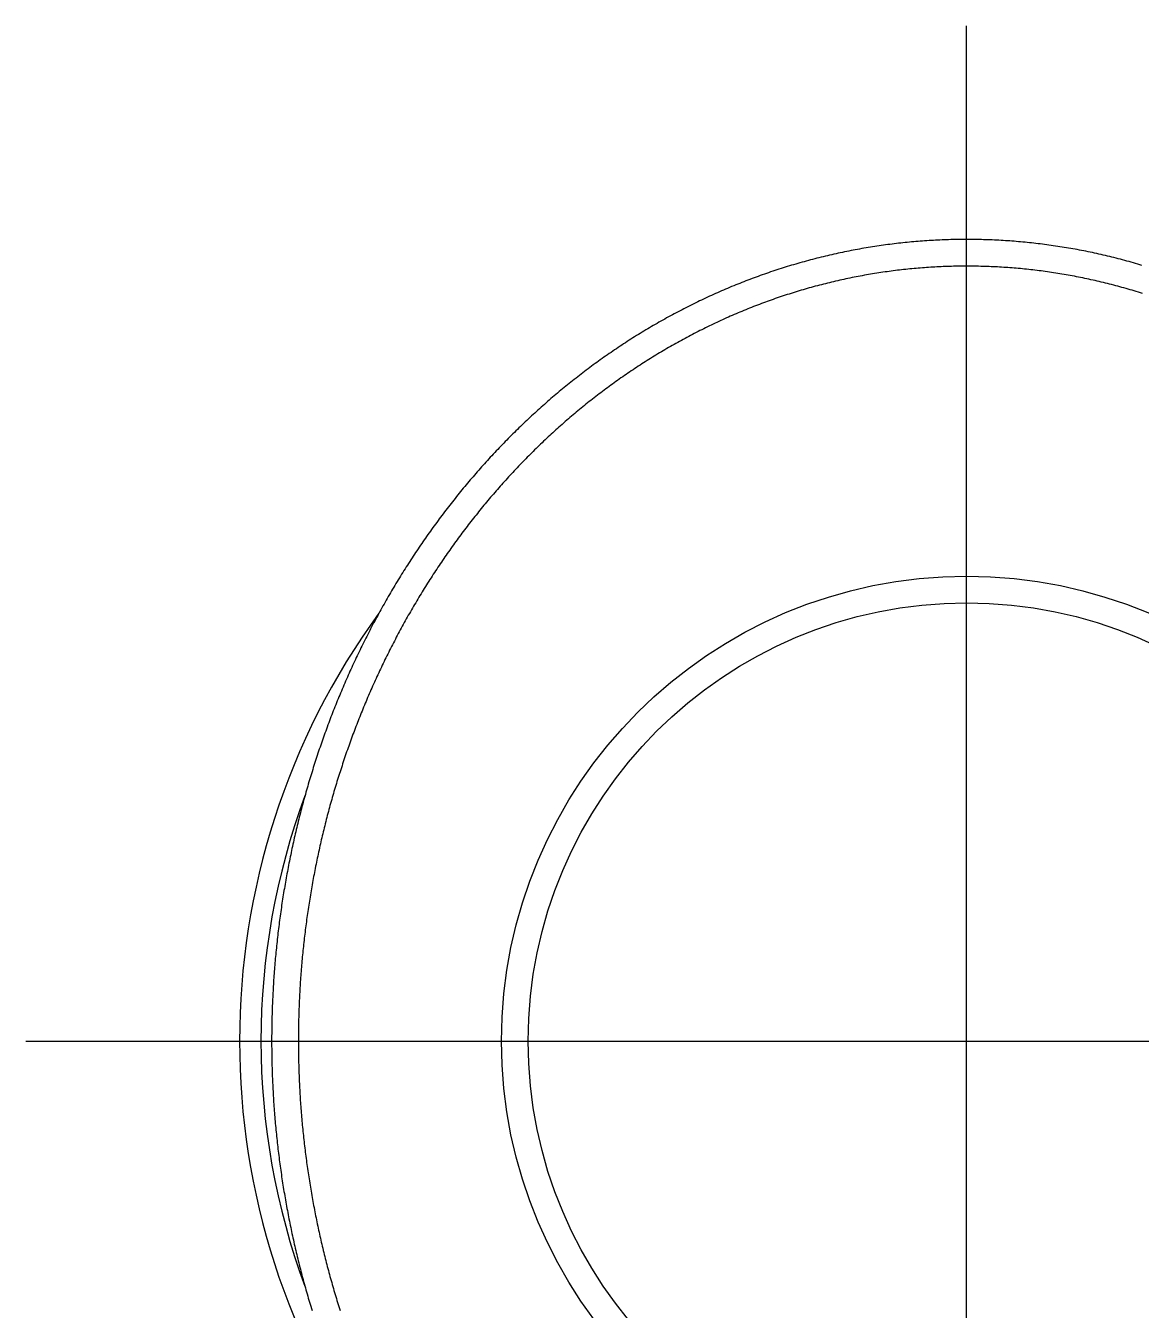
# Model space of a CAD drawing. Extents: x -31.1 to 15.9, y -35.5 to 50.6.
# Drawn here: x -15.9 to -5.47, y 36.86 to 48.87 of the extents above; entities that cross this region are included whole.
import ezdxf

# ---------------------------------------------------------------- set-up
doc = ezdxf.new("R2010")
doc.units = 0
doc.linetypes.add('CENTER', pattern=[50.8, 31.75, -6.35, 6.35, -6.35])
doc.layers.get('0').update_dxf_attribs({"linetype": 'CONTINUOUS'})
doc.layers.add('CENTER', color=1, linetype='CENTER')

msp = doc.modelspace()

# ---------------------------------------------------------------- linework, layer by layer
at = {"color": 7}
for points in [[(-5.46054, 46.632, 0), (-5.4806, 46.6379, 0), (-5.50068, 46.6439, 0), (-5.52077, 46.6497, 0), (-5.54086, 46.6555, 0), (-5.56097, 46.6612, 0), (-5.58108, 46.6668, 0), (-5.6012, 46.6723, 0), (-5.62133, 46.6778, 0), (-5.64147, 46.6832, 0), (-5.66162, 46.6885, 0), (-5.68177, 46.6937, 0), (-5.70194, 46.6989, 0), (-5.72211, 46.704, 0), (-5.74229, 46.709, 0), (-5.76247, 46.7139, 0), (-5.78267, 46.7188, 0), (-5.80287, 46.7236, 0), (-5.82307, 46.7283, 0), (-5.84329, 46.7329, 0), (-5.86351, 46.7375, 0), (-5.88374, 46.742, 0), (-5.90398, 46.7464, 0), (-5.92422, 46.7507, 0), (-5.94447, 46.755, 0), (-5.96472, 46.7592, 0), (-5.98498, 46.7633, 0), (-6.00525, 46.7673, 0), (-6.02552, 46.7713, 0), (-6.0458, 46.7752, 0), (-6.06608, 46.779, 0), (-6.08637, 46.7827, 0), (-6.10667, 46.7864, 0), (-6.12697, 46.7899, 0), (-6.14727, 46.7934, 0), (-6.16758, 46.7969, 0), (-6.1879, 46.8002, 0), (-6.20821, 46.8035, 0), (-6.22854, 46.8067, 0), (-6.24887, 46.8099, 0), (-6.2692, 46.8129, 0), (-6.28954, 46.8159, 0), (-6.30988, 46.8188, 0), (-6.33022, 46.8217, 0), (-6.35057, 46.8244, 0), (-6.37092, 46.8271, 0), (-6.39128, 46.8297, 0), (-6.41164, 46.8323, 0), (-6.432, 46.8347, 0), (-6.45237, 46.8371, 0), (-6.47273, 46.8394, 0), (-6.4931, 46.8417, 0), (-6.51348, 46.8438, 0), (-6.53386, 46.8459, 0), (-6.55423, 46.8479, 0), (-6.57462, 46.8499, 0), (-6.595, 46.8518, 0), (-6.61539, 46.8536, 0), (-6.63578, 46.8553, 0), (-6.65617, 46.8569, 0), (-6.67657, 46.8585, 0), (-6.69697, 46.86, 0), (-6.71737, 46.8614, 0), (-6.73778, 46.8628, 0), (-6.75818, 46.8641, 0), (-6.77859, 46.8653, 0), (-6.799, 46.8664, 0), (-6.81941, 46.8674, 0), (-6.83983, 46.8684, 0), (-6.86024, 46.8693, 0), (-6.88066, 46.8702, 0), (-6.90108, 46.8709, 0), (-6.92149, 46.8716, 0), (-6.94191, 46.8722, 0), (-6.96233, 46.8727, 0), (-6.98275, 46.8732, 0), (-7.00317, 46.8736, 0), (-7.02359, 46.8739, 0), (-7.04401, 46.8741, 0), (-7.06442, 46.8743, 0), (-7.08484, 46.8744, 0), (-7.10526, 46.8744, 0), (-7.12567, 46.8744, 0), (-7.14609, 46.8742, 0), (-7.1665, 46.874, 0), (-7.18692, 46.8738, 0), (-7.20733, 46.8734, 0), (-7.22773, 46.873, 0), (-7.24814, 46.8725, 0), (-7.26855, 46.8719, 0), (-7.28895, 46.8713, 0), (-7.30935, 46.8705, 0), (-7.32974, 46.8697, 0), (-7.35014, 46.8689, 0), (-7.37053, 46.8679, 0), (-7.39092, 46.8669, 0), (-7.4113, 46.8658, 0), (-7.43168, 46.8647, 0), (-7.45206, 46.8634, 0), (-7.47244, 46.8621, 0), (-7.49281, 46.8607, 0), (-7.51317, 46.8593, 0), (-7.53353, 46.8577, 0), (-7.55389, 46.8561, 0), (-7.57424, 46.8544, 0), (-7.59459, 46.8527, 0), (-7.61493, 46.8509, 0), (-7.63527, 46.849, 0), (-7.6556, 46.847, 0), (-7.67592, 46.8449, 0), (-7.69624, 46.8428, 0), (-7.71656, 46.8406, 0), (-7.73686, 46.8383, 0), (-7.75717, 46.836, 0), (-7.77746, 46.8336, 0), (-7.79775, 46.8311, 0), (-7.81803, 46.8285, 0), (-7.83831, 46.8259, 0), (-7.85857, 46.8232, 0), (-7.87883, 46.8204, 0), (-7.89908, 46.8175, 0), (-7.91932, 46.8146, 0), (-7.93956, 46.8116, 0), (-7.95978, 46.8085, 0), (-7.97999, 46.8054, 0), (-8.0002, 46.8021, 0), (-8.02039, 46.7988, 0), (-8.04057, 46.7955, 0), (-8.06074, 46.792, 0), (-8.0809, 46.7885, 0), (-8.10105, 46.7849, 0), (-8.12119, 46.7813, 0), (-8.14131, 46.7775, 0), (-8.16143, 46.7737, 0), (-8.18153, 46.7698, 0), (-8.20161, 46.7659, 0), (-8.22169, 46.7619, 0), (-8.24175, 46.7578, 0), (-8.2618, 46.7536, 0), (-8.28183, 46.7494, 0), (-8.30185, 46.745, 0), (-8.32186, 46.7407, 0), (-8.34185, 46.7362, 0), (-8.36183, 46.7317, 0), (-8.38179, 46.7271, 0), (-8.40174, 46.7224, 0), (-8.42167, 46.7177, 0), (-8.44158, 46.7129, 0), (-8.46148, 46.708, 0), (-8.48136, 46.703, 0), (-8.50123, 46.698, 0), (-8.52107, 46.6929, 0), (-8.5409, 46.6878, 0), (-8.56072, 46.6825, 0), (-8.58051, 46.6772, 0), (-8.60029, 46.6718, 0), (-8.62005, 46.6664, 0), (-8.63979, 46.6609, 0), (-8.65951, 46.6553, 0), (-8.67921, 46.6497, 0), (-8.6989, 46.6439, 0), (-8.71856, 46.6381, 0), (-8.7382, 46.6323, 0), (-8.75782, 46.6263, 0), (-8.77743, 46.6203, 0), (-8.79701, 46.6143, 0), (-8.81657, 46.6081, 0), (-8.83611, 46.6019, 0), (-8.85562, 46.5957, 0), (-8.87512, 46.5893, 0), (-8.89459, 46.5829, 0), (-8.91404, 46.5764, 0), (-8.93347, 46.5699, 0), (-8.95288, 46.5632, 0), (-8.97226, 46.5566, 0), (-8.99162, 46.5498, 0), (-9.01095, 46.543, 0), (-9.03026, 46.5361, 0), (-9.04955, 46.5291, 0), (-9.06881, 46.5221, 0), (-9.08805, 46.515, 0), (-9.10726, 46.5079, 0), (-9.12645, 46.5006, 0), (-9.1456, 46.4933, 0), (-9.16474, 46.486, 0), (-9.18385, 46.4786, 0), (-9.20293, 46.4711, 0), (-9.22198, 46.4635, 0), (-9.24101, 46.4559, 0), (-9.26001, 46.4482, 0), (-9.27898, 46.4404, 0), (-9.29792, 46.4326, 0), (-9.31684, 46.4247, 0), (-9.33573, 46.4168, 0), (-9.35459, 46.4088, 0), (-9.37342, 46.4007, 0), (-9.39222, 46.3926, 0), (-9.41099, 46.3843, 0), (-9.42974, 46.3761, 0), (-9.44845, 46.3677, 0), (-9.46714, 46.3594, 0), (-9.48579, 46.3509, 0), (-9.50442, 46.3424, 0), (-9.52301, 46.3338, 0), (-9.54158, 46.3251, 0), (-9.56011, 46.3164, 0), (-9.57861, 46.3077, 0), (-9.59708, 46.2988, 0), (-9.61552, 46.2899, 0), (-9.63393, 46.281, 0), (-9.65231, 46.272, 0), (-9.67066, 46.2629, 0), (-9.68897, 46.2538, 0), (-9.70725, 46.2446, 0), (-9.7255, 46.2353, 0), (-9.74371, 46.226, 0), (-9.76189, 46.2166, 0), (-9.78004, 46.2072, 0), (-9.79816, 46.1977, 0), (-9.81624, 46.1881, 0), (-9.83428, 46.1785, 0), (-9.8523, 46.1688, 0), (-9.87028, 46.1591, 0), (-9.88822, 46.1493, 0), (-9.90613, 46.1395, 0), (-9.924, 46.1296, 0), (-9.94184, 46.1196, 0), (-9.95965, 46.1096, 0), (-9.97741, 46.0995, 0), (-9.99515, 46.0894, 0), (-10.0128, 46.0792, 0), (-10.0305, 46.0689, 0), (-10.0481, 46.0586, 0), (-10.0657, 46.0482, 0), (-10.0833, 46.0378, 0), (-10.1008, 46.0274, 0), (-10.1182, 46.0168, 0), (-10.1357, 46.0062, 0), (-10.1531, 45.9956, 0), (-10.1704, 45.9849, 0), (-10.1878, 45.9742, 0), (-10.2051, 45.9634, 0), (-10.2223, 45.9525, 0), (-10.2395, 45.9416, 0), (-10.2567, 45.9306, 0), (-10.2738, 45.9196, 0), (-10.2909, 45.9085, 0), (-10.3079, 45.8974, 0), (-10.325, 45.8862, 0), (-10.3419, 45.875, 0), (-10.3589, 45.8637, 0), (-10.3757, 45.8524, 0), (-10.3926, 45.841, 0), (-10.4094, 45.8296, 0), (-10.4262, 45.8181, 0), (-10.4429, 45.8065, 0), (-10.4596, 45.7949, 0), (-10.4763, 45.7833, 0), (-10.4929, 45.7716, 0), (-10.5095, 45.7599, 0), (-10.526, 45.7481, 0), (-10.5425, 45.7362, 0), (-10.559, 45.7243, 0), (-10.5754, 45.7124, 0), (-10.5918, 45.7004, 0), (-10.6081, 45.6883, 0), (-10.6244, 45.6762, 0), (-10.6407, 45.6641, 0), (-10.6569, 45.6519, 0), (-10.673, 45.6397, 0), (-10.6892, 45.6274, 0), (-10.7053, 45.615, 0), (-10.7213, 45.6026, 0), (-10.7374, 45.5902, 0), (-10.7533, 45.5777, 0), (-10.7693, 45.5652, 0), (-10.7852, 45.5526, 0), (-10.801, 45.54, 0), (-10.8168, 45.5273, 0), (-10.8326, 45.5146, 0), (-10.8483, 45.5018, 0), (-10.864, 45.489, 0), (-10.8797, 45.4761, 0), (-10.8953, 45.4632, 0), (-10.9109, 45.4502, 0), (-10.9264, 45.4372, 0), (-10.9419, 45.4242, 0), (-10.9573, 45.4111, 0), (-10.9727, 45.3979, 0), (-10.9881, 45.3847, 0), (-11.0034, 45.3715, 0), (-11.0187, 45.3582, 0), (-11.0339, 45.3449, 0), (-11.0491, 45.3315, 0), (-11.0643, 45.3181, 0), (-11.0794, 45.3046, 0), (-11.0945, 45.2911, 0), (-11.1095, 45.2775, 0), (-11.1245, 45.2639, 0), (-11.1395, 45.2503, 0), (-11.1544, 45.2366, 0), (-11.1692, 45.2229, 0), (-11.1841, 45.2091, 0), (-11.1989, 45.1953, 0), (-11.2136, 45.1814, 0), (-11.2283, 45.1675, 0), (-11.243, 45.1536, 0), (-11.2576, 45.1396, 0), (-11.2722, 45.1255, 0), (-11.2867, 45.1115, 0), (-11.3012, 45.0973, 0), (-11.3156, 45.0832, 0), (-11.33, 45.069, 0), (-11.3444, 45.0547, 0), (-11.3587, 45.0404, 0), (-11.373, 45.0261, 0), (-11.3872, 45.0117, 0), (-11.4014, 44.9973, 0), (-11.4156, 44.9828, 0), (-11.4297, 44.9683, 0), (-11.4438, 44.9538, 0), (-11.4578, 44.9392, 0), (-11.4718, 44.9246, 0), (-11.4857, 44.9099, 0), (-11.4996, 44.8952, 0), (-11.5135, 44.8805, 0), (-11.5273, 44.8657, 0), (-11.5411, 44.8509, 0), (-11.5548, 44.836, 0), (-11.5685, 44.8211, 0), (-11.5821, 44.8062, 0), (-11.5957, 44.7912, 0), (-11.6093, 44.7762, 0), (-11.6228, 44.7611, 0), (-11.6362, 44.746, 0), (-11.6497, 44.7309, 0), (-11.663, 44.7157, 0), (-11.6764, 44.7005, 0), (-11.6897, 44.6852, 0), (-11.7029, 44.6699, 0), (-11.7161, 44.6546, 0), (-11.7293, 44.6393, 0), (-11.7424, 44.6239, 0), (-11.7555, 44.6084, 0), (-11.7685, 44.5929, 0), (-11.7815, 44.5774, 0), (-11.7944, 44.5619, 0), (-11.8073, 44.5463, 0), (-11.8202, 44.5307, 0), (-11.833, 44.515, 0), (-11.8458, 44.4993, 0), (-11.8585, 44.4836, 0), (-11.8712, 44.4678, 0), (-11.8838, 44.452, 0), (-11.8964, 44.4362, 0), (-11.9089, 44.4203, 0), (-11.9214, 44.4044, 0), (-11.9339, 44.3885, 0), (-11.9463, 44.3725, 0), (-11.9587, 44.3565, 0), (-11.971, 44.3404, 0), (-11.9833, 44.3244, 0), (-11.9955, 44.3082, 0), (-12.0077, 44.2921, 0), (-12.0198, 44.2759, 0), (-12.0319, 44.2597, 0), (-12.044, 44.2435, 0), (-12.056, 44.2272, 0), (-12.068, 44.2109, 0), (-12.0799, 44.1945, 0), (-12.0918, 44.1781, 0), (-12.1036, 44.1617, 0), (-12.1154, 44.1453, 0), (-12.1271, 44.1288, 0), (-12.1388, 44.1123, 0), (-12.1504, 44.0958, 0), (-12.162, 44.0792, 0), (-12.1736, 44.0626, 0), (-12.1851, 44.046, 0), (-12.1966, 44.0293, 0), (-12.208, 44.0126, 0), (-12.2194, 43.9959, 0), (-12.2307, 43.9791, 0), (-12.242, 43.9624, 0), (-12.2532, 43.9455, 0), (-12.2644, 43.9287, 0), (-12.2755, 43.9118, 0), (-12.2866, 43.8949, 0), (-12.2977, 43.878, 0), (-12.3087, 43.861, 0), (-12.3196, 43.844, 0), (-12.3306, 43.827, 0), (-12.3414, 43.81, 0), (-12.3522, 43.7929, 0), (-12.363, 43.7758, 0), (-12.3737, 43.7587, 0), (-12.3844, 43.7415, 0), (-12.3951, 43.7243, 0), (-12.4056, 43.7071, 0), (-12.4162, 43.6899, 0), (-12.4267, 43.6726, 0), (-12.4371, 43.6553, 0), (-12.4475, 43.638, 0), (-12.4579, 43.6206, 0), (-12.4682, 43.6033, 0), (-12.4785, 43.5859, 0), (-12.4887, 43.5684, 0), (-12.4989, 43.551, 0), (-12.509, 43.5335, 0), (-12.5191, 43.516, 0), (-12.5291, 43.4985, 0), (-12.5391, 43.4809, 0), (-12.549, 43.4633, 0), (-12.5589, 43.4457, 0), (-12.5687, 43.4281, 0), (-12.5785, 43.4105, 0), (-12.5883, 43.3928, 0), (-12.598, 43.3751, 0), (-12.6077, 43.3574, 0), (-12.6173, 43.3396, 0), (-12.6268, 43.3218, 0), (-12.6364, 43.304, 0), (-12.6458, 43.2862, 0), (-12.6552, 43.2684, 0), (-12.6646, 43.2505, 0), (-12.674, 43.2326, 0), (-12.6832, 43.2147, 0), (-12.6925, 43.1968, 0), (-12.7017, 43.1788, 0), (-12.7108, 43.1609, 0), (-12.7199, 43.1429, 0), (-12.7289, 43.1248, 0), (-12.7379, 43.1068, 0), (-12.7469, 43.0887, 0), (-12.7558, 43.0706, 0), (-12.7647, 43.0525, 0), (-12.7735, 43.0344, 0), (-12.7822, 43.0163, 0), (-12.791, 42.9981, 0), (-12.7996, 42.9799, 0), (-12.8083, 42.9617, 0), (-12.8168, 42.9435, 0), (-12.8254, 42.9252, 0), (-12.8338, 42.907, 0), (-12.8423, 42.8887, 0), (-12.8507, 42.8704, 0), (-12.859, 42.852, 0), (-12.8673, 42.8337, 0), (-12.8756, 42.8153, 0), (-12.8837, 42.797, 0), (-12.8919, 42.7786, 0), (-12.9, 42.7601, 0), (-12.9081, 42.7417, 0), (-12.9161, 42.7232, 0), (-12.924, 42.7048, 0), (-12.9319, 42.6863, 0), (-12.9398, 42.6678, 0), (-12.9476, 42.6492, 0), (-12.9554, 42.6307, 0), (-12.9631, 42.6121, 0), (-12.9708, 42.5935, 0), (-12.9785, 42.5749, 0), (-12.986, 42.5563, 0), (-12.9936, 42.5377, 0), (-13.0011, 42.519, 0), (-13.0085, 42.5004, 0), (-13.0159, 42.4817, 0), (-13.0233, 42.463, 0), (-13.0306, 42.4443, 0), (-13.0378, 42.4255, 0), (-13.0451, 42.4068, 0), (-13.0522, 42.388, 0), (-13.0593, 42.3692, 0), (-13.0664, 42.3504, 0), (-13.0734, 42.3316, 0), (-13.0804, 42.3127, 0), (-13.0873, 42.2939, 0), (-13.0942, 42.275, 0), (-13.1011, 42.2561, 0), (-13.1079, 42.2372, 0), (-13.1146, 42.2183, 0), (-13.1213, 42.1994, 0), (-13.128, 42.1804, 0), (-13.1346, 42.1614, 0), (-13.1411, 42.1425, 0), (-13.1476, 42.1235, 0), (-13.1541, 42.1045, 0), (-13.1605, 42.0854, 0), (-13.1669, 42.0664, 0), (-13.1732, 42.0473, 0), (-13.1795, 42.0283, 0), (-13.1857, 42.0092, 0), (-13.1919, 41.9901, 0), (-13.198, 41.971, 0), (-13.2041, 41.9518, 0), (-13.2102, 41.9327, 0), (-13.2162, 41.9136, 0), (-13.2221, 41.8944, 0), (-13.228, 41.8752, 0), (-13.2339, 41.856, 0), (-13.2397, 41.8368, 0), (-13.2455, 41.8176, 0), (-13.2512, 41.7983, 0), (-13.2569, 41.7791, 0), (-13.2625, 41.7598, 0), (-13.2681, 41.7405, 0), (-13.2736, 41.7212, 0), (-13.2791, 41.7019, 0), (-13.2845, 41.6826, 0), (-13.2899, 41.6633, 0), (-13.2953, 41.644, 0), (-13.3006, 41.6246, 0), (-13.3058, 41.6052, 0), (-13.311, 41.5859, 0), (-13.3162, 41.5665, 0), (-13.3213, 41.5471, 0), (-13.3264, 41.5277, 0), (-13.3314, 41.5082, 0), (-13.3364, 41.4888, 0), (-13.3413, 41.4694, 0), (-13.3462, 41.4499, 0), (-13.351, 41.4304, 0), (-13.3558, 41.4109, 0), (-13.3605, 41.3914, 0), (-13.3652, 41.3719, 0), (-13.3699, 41.3524, 0), (-13.3745, 41.3329, 0), (-13.379, 41.3134, 0), (-13.3835, 41.2938, 0), (-13.388, 41.2743, 0), (-13.3924, 41.2547, 0), (-13.3968, 41.2351, 0), (-13.4011, 41.2155, 0), (-13.4054, 41.1959, 0), (-13.4096, 41.1763, 0), (-13.4138, 41.1567, 0), (-13.4179, 41.1371, 0), (-13.422, 41.1174, 0), (-13.4261, 41.0978, 0), (-13.4301, 41.0781, 0), (-13.434, 41.0585, 0), (-13.4379, 41.0388, 0), (-13.4418, 41.0191, 0), (-13.4456, 40.9994, 0), (-13.4494, 40.9797, 0), (-13.4531, 40.96, 0), (-13.4568, 40.9403, 0), (-13.4604, 40.9206, 0), (-13.464, 40.9008, 0), (-13.4675, 40.8811, 0), (-13.471, 40.8613, 0), (-13.4744, 40.8416, 0), (-13.4778, 40.8218, 0), (-13.4812, 40.802, 0), (-13.4845, 40.7822, 0), (-13.4877, 40.7624, 0), (-13.4909, 40.7426, 0), (-13.4941, 40.7228, 0), (-13.4972, 40.703, 0), (-13.5003, 40.6832, 0), (-13.5033, 40.6634, 0), (-13.5063, 40.6435, 0), (-13.5092, 40.6237, 0), (-13.5121, 40.6038, 0), (-13.5149, 40.584, 0), (-13.5177, 40.5641, 0), (-13.5204, 40.5443, 0), (-13.5231, 40.5244, 0), (-13.5258, 40.5045, 0), (-13.5284, 40.4846, 0), (-13.531, 40.4647, 0), (-13.5335, 40.4448, 0), (-13.5359, 40.4249, 0), (-13.5383, 40.405, 0), (-13.5407, 40.3851, 0), (-13.543, 40.3652, 0), (-13.5453, 40.3452, 0), (-13.5476, 40.3253, 0), (-13.5497, 40.3054, 0), (-13.5519, 40.2854, 0), (-13.554, 40.2655, 0), (-13.556, 40.2455, 0), (-13.558, 40.2256, 0), (-13.56, 40.2056, 0), (-13.5619, 40.1856, 0), (-13.5637, 40.1657, 0), (-13.5655, 40.1457, 0), (-13.5673, 40.1257, 0), (-13.569, 40.1057, 0), (-13.5707, 40.0857, 0), (-13.5723, 40.0657, 0), (-13.5739, 40.0457, 0), (-13.5754, 40.0257, 0), (-13.5769, 40.0057, 0), (-13.5784, 39.9857, 0), (-13.5798, 39.9657, 0), (-13.5811, 39.9457, 0), (-13.5824, 39.9257, 0), (-13.5837, 39.9057, 0), (-13.5849, 39.8856, 0), (-13.586, 39.8656, 0), (-13.5872, 39.8456, 0), (-13.5882, 39.8256, 0), (-13.5893, 39.8055, 0), (-13.5902, 39.7855, 0), (-13.5912, 39.7655, 0), (-13.592, 39.7454, 0), (-13.5929, 39.7254, 0), (-13.5937, 39.7053, 0), (-13.5944, 39.6853, 0), (-13.5951, 39.6652, 0), (-13.5958, 39.6452, 0), (-13.5964, 39.6251, 0), (-13.5969, 39.6051, 0), (-13.5974, 39.585, 0), (-13.5979, 39.565, 0), (-13.5983, 39.5449, 0), (-13.5987, 39.5249, 0), (-13.599, 39.5048, 0), (-13.5993, 39.4848, 0), (-13.5995, 39.4647, 0), (-13.5997, 39.4446, 0), (-13.5999, 39.4246, 0), (-13.5999, 39.4045, 0), (-13.6, 39.3845, 0), (-13.6, 39.3644, 0), (-13.5999, 39.3443, 0), (-13.5999, 39.3243, 0), (-13.5997, 39.3042, 0), (-13.5995, 39.2842, 0), (-13.5993, 39.2641, 0), (-13.599, 39.2441, 0), (-13.5987, 39.224, 0), (-13.5983, 39.2039, 0), (-13.5979, 39.1839, 0), (-13.5974, 39.1638, 0), (-13.5969, 39.1438, 0), (-13.5964, 39.1237, 0), (-13.5958, 39.1037, 0), (-13.5951, 39.0836, 0), (-13.5944, 39.0636, 0), (-13.5937, 39.0435, 0), (-13.5929, 39.0235, 0), (-13.592, 39.0035, 0), (-13.5912, 38.9834, 0), (-13.5902, 38.9634, 0), (-13.5893, 38.9433, 0), (-13.5882, 38.9233, 0), (-13.5872, 38.9033, 0), (-13.586, 38.8832, 0), (-13.5849, 38.8632, 0), (-13.5837, 38.8432, 0), (-13.5824, 38.8232, 0), (-13.5811, 38.8032, 0), (-13.5798, 38.7832, 0), (-13.5784, 38.7631, 0), (-13.5769, 38.7431, 0), (-13.5754, 38.7231, 0), (-13.5739, 38.7031, 0), (-13.5723, 38.6831, 0), (-13.5707, 38.6631, 0), (-13.569, 38.6432, 0), (-13.5673, 38.6232, 0), (-13.5655, 38.6032, 0), (-13.5637, 38.5832, 0), (-13.5619, 38.5632, 0), (-13.56, 38.5433, 0), (-13.558, 38.5233, 0), (-13.556, 38.5034, 0), (-13.554, 38.4834, 0), (-13.5519, 38.4635, 0), (-13.5497, 38.4435, 0), (-13.5475, 38.4236, 0), (-13.5453, 38.4036, 0), (-13.543, 38.3837, 0), (-13.5407, 38.3638, 0), (-13.5383, 38.3439, 0), (-13.5359, 38.324, 0), (-13.5335, 38.304, 0), (-13.531, 38.2841, 0), (-13.5284, 38.2643, 0), (-13.5258, 38.2444, 0), (-13.5231, 38.2245, 0), (-13.5204, 38.2046, 0), (-13.5177, 38.1847, 0), (-13.5149, 38.1649, 0), (-13.5121, 38.145, 0), (-13.5092, 38.1252, 0), (-13.5063, 38.1053, 0), (-13.5033, 38.0855, 0), (-13.5003, 38.0657, 0), (-13.4972, 38.0458, 0), (-13.4941, 38.026, 0), (-13.4909, 38.0062, 0), (-13.4877, 37.9864, 0), (-13.4845, 37.9666, 0), (-13.4812, 37.9468, 0), (-13.4778, 37.9271, 0), (-13.4744, 37.9073, 0), (-13.471, 37.8875, 0), (-13.4675, 37.8678, 0), (-13.464, 37.848, 0), (-13.4604, 37.8283, 0), (-13.4568, 37.8086, 0), (-13.4531, 37.7889, 0), (-13.4494, 37.7692, 0), (-13.4456, 37.7494, 0), (-13.4418, 37.7298, 0), (-13.4379, 37.7101, 0), (-13.434, 37.6904, 0), (-13.4301, 37.6707, 0), (-13.4261, 37.6511, 0), (-13.422, 37.6314, 0), (-13.4179, 37.6118, 0), (-13.4138, 37.5922, 0), (-13.4096, 37.5725, 0), (-13.4054, 37.5529, 0), (-13.4011, 37.5333, 0), (-13.3968, 37.5138, 0), (-13.3924, 37.4942, 0), (-13.388, 37.4746, 0), (-13.3835, 37.455, 0), (-13.379, 37.4355, 0), (-13.3745, 37.416, 0), (-13.3699, 37.3964, 0), (-13.3652, 37.3769, 0), (-13.3605, 37.3574, 0), (-13.3558, 37.3379, 0), (-13.351, 37.3184, 0), (-13.3462, 37.299, 0), (-13.3413, 37.2795, 0), (-13.3364, 37.2601, 0), (-13.3314, 37.2406, 0), (-13.3264, 37.2212, 0), (-13.3213, 37.2018, 0), (-13.3162, 37.1824, 0), (-13.311, 37.163, 0), (-13.3058, 37.1436, 0), (-13.3006, 37.1243, 0), (-13.2953, 37.1049, 0), (-13.2899, 37.0856, 0), (-13.2845, 37.0662, 0), (-13.2791, 37.0469, 0), (-13.2736, 37.0276, 0), (-13.2681, 37.0083, 0), (-13.2625, 36.9891, 0), (-13.2569, 36.9698, 0), (-13.2512, 36.9505, 0), (-13.2455, 36.9313, 0), (-13.2397, 36.9121, 0), (-13.2339, 36.8929, 0), (-13.228, 36.8737, 0), (-13.2221, 36.8545, 0)], [(-5.4558, 46.3689, 0), (-5.47498, 46.3749, 0), (-5.49415, 46.3808, 0), (-5.51334, 46.3867, 0), (-5.53254, 46.3925, 0), (-5.55174, 46.3983, 0), (-5.57096, 46.4039, 0), (-5.59018, 46.4095, 0), (-5.60941, 46.4151, 0), (-5.62864, 46.4205, 0), (-5.64789, 46.4259, 0), (-5.66714, 46.4312, 0), (-5.6864, 46.4364, 0), (-5.70567, 46.4416, 0), (-5.72494, 46.4467, 0), (-5.74422, 46.4517, 0), (-5.76351, 46.4566, 0), (-5.7828, 46.4615, 0), (-5.80211, 46.4663, 0), (-5.82142, 46.471, 0), (-5.84073, 46.4756, 0), (-5.86005, 46.4802, 0), (-5.87938, 46.4847, 0), (-5.89872, 46.4892, 0), (-5.91806, 46.4935, 0), (-5.9374, 46.4978, 0), (-5.95676, 46.502, 0), (-5.97611, 46.5062, 0), (-5.99548, 46.5102, 0), (-6.01485, 46.5142, 0), (-6.03422, 46.5182, 0), (-6.0536, 46.522, 0), (-6.07299, 46.5258, 0), (-6.09238, 46.5295, 0), (-6.11177, 46.5332, 0), (-6.13117, 46.5367, 0), (-6.15058, 46.5402, 0), (-6.16999, 46.5437, 0), (-6.1894, 46.547, 0), (-6.20882, 46.5503, 0), (-6.22824, 46.5535, 0), (-6.24767, 46.5567, 0), (-6.2671, 46.5597, 0), (-6.28653, 46.5627, 0), (-6.30597, 46.5656, 0), (-6.32541, 46.5685, 0), (-6.34486, 46.5713, 0), (-6.3643, 46.574, 0), (-6.38376, 46.5766, 0), (-6.40321, 46.5792, 0), (-6.42267, 46.5817, 0), (-6.44213, 46.5841, 0), (-6.46159, 46.5865, 0), (-6.48106, 46.5888, 0), (-6.50053, 46.591, 0), (-6.52, 46.5931, 0), (-6.53947, 46.5952, 0), (-6.55895, 46.5972, 0), (-6.57843, 46.5991, 0), (-6.59791, 46.601, 0), (-6.61739, 46.6028, 0), (-6.63687, 46.6045, 0), (-6.65636, 46.6061, 0), (-6.67585, 46.6077, 0), (-6.69535, 46.6092, 0), (-6.71484, 46.6106, 0), (-6.73434, 46.612, 0), (-6.75384, 46.6133, 0), (-6.77335, 46.6145, 0), (-6.79285, 46.6157, 0), (-6.81236, 46.6167, 0), (-6.83186, 46.6177, 0), (-6.85137, 46.6187, 0), (-6.87088, 46.6196, 0), (-6.89039, 46.6203, 0), (-6.9099, 46.6211, 0), (-6.92941, 46.6217, 0), (-6.94893, 46.6223, 0), (-6.96844, 46.6228, 0), (-6.98795, 46.6233, 0), (-7.00747, 46.6236, 0), (-7.02698, 46.6239, 0), (-7.04649, 46.6242, 0), (-7.066, 46.6243, 0), (-7.08551, 46.6244, 0), (-7.10503, 46.6244, 0), (-7.12454, 46.6244, 0), (-7.14404, 46.6242, 0), (-7.16355, 46.6241, 0), (-7.18306, 46.6238, 0), (-7.20256, 46.6234, 0), (-7.22207, 46.623, 0), (-7.24157, 46.6226, 0), (-7.26107, 46.622, 0), (-7.28056, 46.6214, 0), (-7.30006, 46.6207, 0), (-7.31955, 46.6199, 0), (-7.33904, 46.6191, 0), (-7.35853, 46.6182, 0), (-7.37801, 46.6172, 0), (-7.39749, 46.6162, 0), (-7.41697, 46.6151, 0), (-7.43645, 46.6139, 0), (-7.45592, 46.6127, 0), (-7.47538, 46.6113, 0), (-7.49485, 46.6099, 0), (-7.51431, 46.6085, 0), (-7.53376, 46.6069, 0), (-7.55321, 46.6053, 0), (-7.57266, 46.6037, 0), (-7.5921, 46.6019, 0), (-7.61154, 46.6001, 0), (-7.63097, 46.5982, 0), (-7.6504, 46.5962, 0), (-7.66982, 46.5942, 0), (-7.68924, 46.5921, 0), (-7.70865, 46.5899, 0), (-7.72805, 46.5877, 0), (-7.74745, 46.5854, 0), (-7.76684, 46.583, 0), (-7.78623, 46.5806, 0), (-7.80561, 46.578, 0), (-7.82499, 46.5755, 0), (-7.84435, 46.5728, 0), (-7.86371, 46.5701, 0), (-7.88306, 46.5673, 0), (-7.9024, 46.5644, 0), (-7.92173, 46.5614, 0), (-7.94106, 46.5584, 0), (-7.96037, 46.5553, 0), (-7.97968, 46.5522, 0), (-7.99897, 46.549, 0), (-8.01826, 46.5457, 0), (-8.03753, 46.5423, 0), (-8.0568, 46.5389, 0), (-8.07605, 46.5354, 0), (-8.0953, 46.5318, 0), (-8.11453, 46.5282, 0), (-8.13375, 46.5244, 0), (-8.15296, 46.5207, 0), (-8.17216, 46.5168, 0), (-8.19134, 46.5129, 0), (-8.21051, 46.5089, 0), (-8.22967, 46.5049, 0), (-8.24882, 46.5007, 0), (-8.26795, 46.4965, 0), (-8.28707, 46.4923, 0), (-8.30618, 46.488, 0), (-8.32527, 46.4836, 0), (-8.34435, 46.4791, 0), (-8.36341, 46.4746, 0), (-8.38246, 46.47, 0), (-8.4015, 46.4653, 0), (-8.42052, 46.4606, 0), (-8.43952, 46.4558, 0), (-8.45851, 46.4509, 0), (-8.47748, 46.4459, 0), (-8.49643, 46.4409, 0), (-8.51537, 46.4359, 0), (-8.53429, 46.4307, 0), (-8.5532, 46.4255, 0), (-8.57209, 46.4202, 0), (-8.59096, 46.4149, 0), (-8.60981, 46.4095, 0), (-8.62864, 46.404, 0), (-8.64746, 46.3985, 0), (-8.66626, 46.3929, 0), (-8.68503, 46.3872, 0), (-8.70379, 46.3814, 0), (-8.72253, 46.3756, 0), (-8.74126, 46.3698, 0), (-8.75996, 46.3638, 0), (-8.77864, 46.3578, 0), (-8.7973, 46.3517, 0), (-8.81594, 46.3456, 0), (-8.83456, 46.3394, 0), (-8.85316, 46.3331, 0), (-8.87173, 46.3268, 0), (-8.89029, 46.3204, 0), (-8.90882, 46.3139, 0), (-8.92734, 46.3074, 0), (-8.94583, 46.3008, 0), (-8.96429, 46.2941, 0), (-8.98274, 46.2874, 0), (-9.00116, 46.2806, 0), (-9.01955, 46.2738, 0), (-9.03793, 46.2668, 0), (-9.05628, 46.2598, 0), (-9.0746, 46.2528, 0), (-9.0929, 46.2457, 0), (-9.11118, 46.2385, 0), (-9.12943, 46.2313, 0), (-9.14766, 46.224, 0), (-9.16586, 46.2166, 0), (-9.18403, 46.2092, 0), (-9.20218, 46.2017, 0), (-9.2203, 46.1941, 0), (-9.2384, 46.1865, 0), (-9.25647, 46.1788, 0), (-9.27451, 46.1711, 0), (-9.29253, 46.1633, 0), (-9.31052, 46.1554, 0), (-9.32848, 46.1475, 0), (-9.34642, 46.1395, 0), (-9.36432, 46.1315, 0), (-9.3822, 46.1234, 0), (-9.40006, 46.1152, 0), (-9.41788, 46.107, 0), (-9.43567, 46.0987, 0), (-9.45344, 46.0903, 0), (-9.47118, 46.0819, 0), (-9.48889, 46.0735, 0), (-9.50656, 46.0649, 0), (-9.52421, 46.0564, 0), (-9.54183, 46.0477, 0), (-9.55942, 46.039, 0), (-9.57698, 46.0302, 0), (-9.59451, 46.0214, 0), (-9.61201, 46.0125, 0), (-9.62948, 46.0036, 0), (-9.64692, 45.9946, 0), (-9.66432, 45.9856, 0), (-9.6817, 45.9765, 0), (-9.69904, 45.9673, 0), (-9.71635, 45.9581, 0), (-9.73363, 45.9488, 0), (-9.75088, 45.9395, 0), (-9.76809, 45.9301, 0), (-9.78528, 45.9206, 0), (-9.80243, 45.9111, 0), (-9.81954, 45.9015, 0), (-9.83662, 45.8919, 0), (-9.85367, 45.8823, 0), (-9.87069, 45.8725, 0), (-9.88767, 45.8628, 0), (-9.90462, 45.8529, 0), (-9.92153, 45.843, 0), (-9.93841, 45.8331, 0), (-9.95526, 45.8231, 0), (-9.97207, 45.813, 0), (-9.98884, 45.8029, 0), (-10.0056, 45.7928, 0), (-10.0223, 45.7825, 0), (-10.039, 45.7723, 0), (-10.0556, 45.762, 0), (-10.0722, 45.7516, 0), (-10.0887, 45.7412, 0), (-10.1053, 45.7307, 0), (-10.1218, 45.7201, 0), (-10.1382, 45.7096, 0), (-10.1546, 45.6989, 0), (-10.171, 45.6882, 0), (-10.1873, 45.6775, 0), (-10.2036, 45.6667, 0), (-10.2199, 45.6559, 0), (-10.2361, 45.645, 0), (-10.2523, 45.6341, 0), (-10.2685, 45.6231, 0), (-10.2846, 45.612, 0), (-10.3007, 45.6009, 0), (-10.3167, 45.5898, 0), (-10.3327, 45.5786, 0), (-10.3487, 45.5674, 0), (-10.3646, 45.5561, 0), (-10.3805, 45.5448, 0), (-10.3964, 45.5334, 0), (-10.4122, 45.5219, 0), (-10.428, 45.5105, 0), (-10.4437, 45.4989, 0), (-10.4594, 45.4874, 0), (-10.4751, 45.4757, 0), (-10.4907, 45.464, 0), (-10.5063, 45.4523, 0), (-10.5219, 45.4406, 0), (-10.5374, 45.4287, 0), (-10.5529, 45.4169, 0), (-10.5683, 45.4049, 0), (-10.5837, 45.393, 0), (-10.5991, 45.381, 0), (-10.6144, 45.3689, 0), (-10.6297, 45.3568, 0), (-10.6449, 45.3447, 0), (-10.6602, 45.3325, 0), (-10.6753, 45.3202, 0), (-10.6905, 45.3079, 0), (-10.7056, 45.2956, 0), (-10.7206, 45.2832, 0), (-10.7356, 45.2708, 0), (-10.7506, 45.2583, 0), (-10.7656, 45.2458, 0), (-10.7805, 45.2333, 0), (-10.7953, 45.2206, 0), (-10.8102, 45.208, 0), (-10.8249, 45.1953, 0), (-10.8397, 45.1826, 0), (-10.8544, 45.1698, 0), (-10.8691, 45.1569, 0), (-10.8837, 45.1441, 0), (-10.8983, 45.1311, 0), (-10.9129, 45.1182, 0), (-10.9274, 45.1052, 0), (-10.9418, 45.0921, 0), (-10.9563, 45.079, 0), (-10.9707, 45.0659, 0), (-10.985, 45.0527, 0), (-10.9994, 45.0395, 0), (-11.0136, 45.0262, 0), (-11.0279, 45.0129, 0), (-11.0421, 44.9995, 0), (-11.0562, 44.9862, 0), (-11.0704, 44.9727, 0), (-11.0844, 44.9592, 0), (-11.0985, 44.9457, 0), (-11.1125, 44.9321, 0), (-11.1264, 44.9185, 0), (-11.1404, 44.9049, 0), (-11.1542, 44.8912, 0), (-11.1681, 44.8775, 0), (-11.1819, 44.8637, 0), (-11.1957, 44.8499, 0), (-11.2094, 44.836, 0), (-11.2231, 44.8221, 0), (-11.2367, 44.8082, 0), (-11.2503, 44.7942, 0), (-11.2639, 44.7802, 0), (-11.2774, 44.7662, 0), (-11.2909, 44.7521, 0), (-11.3043, 44.7379, 0), (-11.3177, 44.7238, 0), (-11.3311, 44.7095, 0), (-11.3444, 44.6953, 0), (-11.3576, 44.681, 0), (-11.3709, 44.6667, 0), (-11.3841, 44.6523, 0), (-11.3972, 44.6379, 0), (-11.4103, 44.6234, 0), (-11.4234, 44.6089, 0), (-11.4364, 44.5944, 0), (-11.4494, 44.5799, 0), (-11.4624, 44.5653, 0), (-11.4753, 44.5506, 0), (-11.4881, 44.5359, 0), (-11.501, 44.5212, 0), (-11.5138, 44.5065, 0), (-11.5265, 44.4917, 0), (-11.5392, 44.4769, 0), (-11.5519, 44.462, 0), (-11.5645, 44.4471, 0), (-11.577, 44.4322, 0), (-11.5896, 44.4172, 0), (-11.6021, 44.4022, 0), (-11.6145, 44.3872, 0), (-11.6269, 44.3721, 0), (-11.6393, 44.357, 0), (-11.6516, 44.3418, 0), (-11.6639, 44.3266, 0), (-11.6761, 44.3114, 0), (-11.6883, 44.2962, 0), (-11.7005, 44.2809, 0), (-11.7126, 44.2656, 0), (-11.7247, 44.2502, 0), (-11.7367, 44.2348, 0), (-11.7487, 44.2194, 0), (-11.7606, 44.2039, 0), (-11.7725, 44.1884, 0), (-11.7844, 44.1729, 0), (-11.7962, 44.1574, 0), (-11.8079, 44.1418, 0), (-11.8197, 44.1261, 0), (-11.8314, 44.1105, 0), (-11.843, 44.0948, 0), (-11.8546, 44.0791, 0), (-11.8662, 44.0633, 0), (-11.8777, 44.0475, 0), (-11.8891, 44.0317, 0), (-11.9006, 44.0158, 0), (-11.9119, 44, 0), (-11.9233, 43.984, 0), (-11.9346, 43.9681, 0), (-11.9458, 43.9521, 0), (-11.957, 43.9361, 0), (-11.9682, 43.9201, 0), (-11.9793, 43.904, 0), (-11.9904, 43.8879, 0), (-12.0015, 43.8718, 0), (-12.0124, 43.8556, 0), (-12.0234, 43.8394, 0), (-12.0343, 43.8232, 0), (-12.0452, 43.8069, 0), (-12.056, 43.7906, 0), (-12.0667, 43.7743, 0), (-12.0775, 43.758, 0), (-12.0881, 43.7416, 0), (-12.0988, 43.7252, 0), (-12.1094, 43.7088, 0), (-12.1199, 43.6923, 0), (-12.1304, 43.6759, 0), (-12.1409, 43.6594, 0), (-12.1513, 43.6428, 0), (-12.1617, 43.6263, 0), (-12.172, 43.6097, 0), (-12.1823, 43.593, 0), (-12.1925, 43.5764, 0), (-12.2027, 43.5597, 0), (-12.2129, 43.543, 0), (-12.223, 43.5263, 0), (-12.2331, 43.5095, 0), (-12.2431, 43.4928, 0), (-12.253, 43.476, 0), (-12.263, 43.4591, 0), (-12.2729, 43.4423, 0), (-12.2827, 43.4254, 0), (-12.2925, 43.4085, 0), (-12.3022, 43.3915, 0), (-12.3119, 43.3746, 0), (-12.3216, 43.3576, 0), (-12.3312, 43.3406, 0), (-12.3408, 43.3236, 0), (-12.3503, 43.3065, 0), (-12.3598, 43.2894, 0), (-12.3692, 43.2723, 0), (-12.3786, 43.2552, 0), (-12.388, 43.238, 0), (-12.3973, 43.2208, 0), (-12.4065, 43.2036, 0), (-12.4157, 43.1864, 0), (-12.4249, 43.1692, 0), (-12.434, 43.1519, 0), (-12.4431, 43.1346, 0), (-12.4521, 43.1173, 0), (-12.4611, 43.1, 0), (-12.4701, 43.0826, 0), (-12.479, 43.0652, 0), (-12.4878, 43.0478, 0), (-12.4966, 43.0304, 0), (-12.5054, 43.0129, 0), (-12.5141, 42.9955, 0), (-12.5228, 42.978, 0), (-12.5314, 42.9605, 0), (-12.54, 42.9429, 0), (-12.5485, 42.9254, 0), (-12.557, 42.9078, 0), (-12.5654, 42.8902, 0), (-12.5738, 42.8726, 0), (-12.5822, 42.855, 0), (-12.5905, 42.8373, 0), (-12.5987, 42.8197, 0), (-12.607, 42.802, 0), (-12.6151, 42.7843, 0), (-12.6233, 42.7665, 0), (-12.6313, 42.7488, 0), (-12.6394, 42.731, 0), (-12.6474, 42.7132, 0), (-12.6553, 42.6954, 0), (-12.6632, 42.6776, 0), (-12.671, 42.6597, 0), (-12.6788, 42.6419, 0), (-12.6866, 42.624, 0), (-12.6943, 42.6061, 0), (-12.702, 42.5882, 0), (-12.7096, 42.5703, 0), (-12.7172, 42.5523, 0), (-12.7247, 42.5343, 0), (-12.7322, 42.5163, 0), (-12.7397, 42.4983, 0), (-12.7471, 42.4803, 0), (-12.7544, 42.4623, 0), (-12.7617, 42.4442, 0), (-12.769, 42.4261, 0), (-12.7762, 42.408, 0), (-12.7834, 42.3899, 0), (-12.7905, 42.3718, 0), (-12.7976, 42.3537, 0), (-12.8046, 42.3355, 0), (-12.8116, 42.3173, 0), (-12.8185, 42.2991, 0), (-12.8254, 42.2809, 0), (-12.8323, 42.2627, 0), (-12.8391, 42.2444, 0), (-12.8459, 42.2262, 0), (-12.8526, 42.2079, 0), (-12.8593, 42.1896, 0), (-12.8659, 42.1713, 0), (-12.8725, 42.153, 0), (-12.879, 42.1346, 0), (-12.8855, 42.1163, 0), (-12.892, 42.0979, 0), (-12.8984, 42.0795, 0), (-12.9047, 42.0611, 0), (-12.911, 42.0427, 0), (-12.9173, 42.0243, 0), (-12.9235, 42.0058, 0), (-12.9297, 41.9874, 0), (-12.9358, 41.9689, 0), (-12.9419, 41.9504, 0), (-12.948, 41.9319, 0), (-12.954, 41.9134, 0), (-12.9599, 41.8948, 0), (-12.9658, 41.8763, 0), (-12.9717, 41.8577, 0), (-12.9775, 41.8391, 0), (-12.9833, 41.8205, 0), (-12.989, 41.8019, 0), (-12.9947, 41.7833, 0), (-13.0003, 41.7647, 0), (-13.0059, 41.746, 0), (-13.0115, 41.7274, 0), (-13.017, 41.7087, 0), (-13.0224, 41.69, 0), (-13.0278, 41.6713, 0), (-13.0332, 41.6526, 0), (-13.0385, 41.6339, 0), (-13.0438, 41.6151, 0), (-13.049, 41.5964, 0), (-13.0542, 41.5776, 0), (-13.0594, 41.5589, 0), (-13.0645, 41.5401, 0), (-13.0695, 41.5213, 0), (-13.0745, 41.5025, 0), (-13.0795, 41.4836, 0), (-13.0844, 41.4648, 0), (-13.0893, 41.446, 0), (-13.0941, 41.4271, 0), (-13.0989, 41.4082, 0), (-13.1036, 41.3894, 0), (-13.1083, 41.3705, 0), (-13.1129, 41.3516, 0), (-13.1175, 41.3326, 0), (-13.1221, 41.3137, 0), (-13.1266, 41.2948, 0), (-13.1311, 41.2758, 0), (-13.1355, 41.2569, 0), (-13.1399, 41.2379, 0), (-13.1442, 41.2189, 0), (-13.1485, 41.1999, 0), (-13.1527, 41.1809, 0), (-13.1569, 41.1619, 0), (-13.1611, 41.1429, 0), (-13.1652, 41.1239, 0), (-13.1692, 41.1048, 0), (-13.1733, 41.0858, 0), (-13.1772, 41.0667, 0), (-13.1812, 41.0477, 0), (-13.185, 41.0286, 0), (-13.1889, 41.0095, 0), (-13.1927, 40.9904, 0), (-13.1964, 40.9713, 0), (-13.2001, 40.9522, 0), (-13.2038, 40.9331, 0), (-13.2074, 40.9139, 0), (-13.2109, 40.8948, 0), (-13.2144, 40.8757, 0), (-13.2179, 40.8565, 0), (-13.2214, 40.8373, 0), (-13.2247, 40.8182, 0), (-13.2281, 40.799, 0), (-13.2314, 40.7798, 0), (-13.2346, 40.7606, 0), (-13.2378, 40.7414, 0), (-13.241, 40.7222, 0), (-13.2441, 40.703, 0), (-13.2472, 40.6837, 0), (-13.2502, 40.6645, 0), (-13.2532, 40.6452, 0), (-13.2561, 40.626, 0), (-13.259, 40.6067, 0), (-13.2618, 40.5875, 0), (-13.2646, 40.5682, 0), (-13.2674, 40.5489, 0), (-13.2701, 40.5296, 0), (-13.2728, 40.5104, 0), (-13.2754, 40.4911, 0), (-13.2779, 40.4718, 0), (-13.2805, 40.4524, 0), (-13.283, 40.4331, 0), (-13.2854, 40.4138, 0), (-13.2878, 40.3945, 0), (-13.2901, 40.3752, 0), (-13.2924, 40.3558, 0), (-13.2947, 40.3365, 0), (-13.2969, 40.3171, 0), (-13.2991, 40.2978, 0), (-13.3012, 40.2784, 0), (-13.3033, 40.259, 0), (-13.3053, 40.2397, 0), (-13.3073, 40.2203, 0), (-13.3092, 40.2009, 0), (-13.3111, 40.1815, 0), (-13.313, 40.1622, 0), (-13.3148, 40.1428, 0), (-13.3165, 40.1234, 0), (-13.3183, 40.104, 0), (-13.3199, 40.0846, 0), (-13.3215, 40.0652, 0), (-13.3231, 40.0457, 0), (-13.3247, 40.0263, 0), (-13.3262, 40.0069, 0), (-13.3276, 39.9875, 0), (-13.329, 39.9681, 0), (-13.3304, 39.9486, 0), (-13.3317, 39.9292, 0), (-13.3329, 39.9098, 0), (-13.3341, 39.8903, 0), (-13.3353, 39.8709, 0), (-13.3364, 39.8514, 0), (-13.3375, 39.832, 0), (-13.3386, 39.8125, 0), (-13.3396, 39.7931, 0), (-13.3405, 39.7736, 0), (-13.3414, 39.7542, 0), (-13.3423, 39.7347, 0), (-13.3431, 39.7152, 0), (-13.3439, 39.6958, 0), (-13.3446, 39.6763, 0), (-13.3453, 39.6568, 0), (-13.3459, 39.6374, 0), (-13.3465, 39.6179, 0), (-13.347, 39.5984, 0), (-13.3475, 39.579, 0), (-13.348, 39.5595, 0), (-13.3484, 39.54, 0), (-13.3487, 39.5205, 0), (-13.349, 39.501, 0), (-13.3493, 39.4816, 0), (-13.3495, 39.4621, 0), (-13.3497, 39.4426, 0), (-13.3499, 39.4231, 0), (-13.3499, 39.4037, 0), (-13.35, 39.3842, 0), (-13.35, 39.3647, 0), (-13.3499, 39.3452, 0), (-13.3499, 39.3257, 0), (-13.3497, 39.3063, 0), (-13.3495, 39.2868, 0), (-13.3493, 39.2673, 0), (-13.349, 39.2478, 0), (-13.3487, 39.2283, 0), (-13.3484, 39.2089, 0), (-13.348, 39.1894, 0), (-13.3475, 39.1699, 0), (-13.347, 39.1504, 0), (-13.3465, 39.131, 0), (-13.3459, 39.1115, 0), (-13.3453, 39.092, 0), (-13.3446, 39.0726, 0), (-13.3439, 39.0531, 0), (-13.3431, 39.0336, 0), (-13.3423, 39.0142, 0), (-13.3414, 38.9947, 0), (-13.3405, 38.9753, 0), (-13.3396, 38.9558, 0), (-13.3386, 38.9363, 0), (-13.3375, 38.9169, 0), (-13.3364, 38.8974, 0), (-13.3353, 38.878, 0), (-13.3341, 38.8586, 0), (-13.3329, 38.8391, 0), (-13.3317, 38.8197, 0), (-13.3304, 38.8002, 0), (-13.329, 38.7808, 0), (-13.3276, 38.7614, 0), (-13.3262, 38.742, 0), (-13.3247, 38.7225, 0), (-13.3231, 38.7031, 0), (-13.3215, 38.6837, 0), (-13.3199, 38.6643, 0), (-13.3183, 38.6449, 0), (-13.3165, 38.6255, 0), (-13.3148, 38.6061, 0), (-13.313, 38.5867, 0), (-13.3111, 38.5673, 0), (-13.3092, 38.5479, 0), (-13.3073, 38.5286, 0), (-13.3053, 38.5092, 0), (-13.3033, 38.4898, 0), (-13.3012, 38.4705, 0), (-13.2991, 38.4511, 0), (-13.2969, 38.4317, 0), (-13.2947, 38.4124, 0), (-13.2924, 38.393, 0), (-13.2901, 38.3737, 0), (-13.2878, 38.3544, 0), (-13.2854, 38.335, 0), (-13.283, 38.3157, 0), (-13.2805, 38.2964, 0), (-13.2779, 38.2771, 0), (-13.2754, 38.2578, 0), (-13.2728, 38.2385, 0), (-13.2701, 38.2192, 0), (-13.2674, 38.1999, 0), (-13.2646, 38.1807, 0), (-13.2618, 38.1614, 0), (-13.259, 38.1421, 0), (-13.2561, 38.1229, 0), (-13.2532, 38.1036, 0), (-13.2502, 38.0844, 0), (-13.2472, 38.0651, 0), (-13.2441, 38.0459, 0), (-13.241, 38.0267, 0), (-13.2378, 38.0075, 0), (-13.2346, 37.9883, 0), (-13.2314, 37.9691, 0), (-13.2281, 37.9499, 0), (-13.2247, 37.9307, 0), (-13.2214, 37.9115, 0), (-13.2179, 37.8924, 0), (-13.2145, 37.8732, 0), (-13.2109, 37.8541, 0), (-13.2074, 37.8349, 0), (-13.2038, 37.8158, 0), (-13.2001, 37.7967, 0), (-13.1964, 37.7776, 0), (-13.1927, 37.7585, 0), (-13.1889, 37.7394, 0), (-13.185, 37.7203, 0), (-13.1812, 37.7012, 0), (-13.1772, 37.6821, 0), (-13.1733, 37.6631, 0), (-13.1692, 37.644, 0), (-13.1652, 37.625, 0), (-13.1611, 37.606, 0), (-13.1569, 37.5869, 0), (-13.1527, 37.5679, 0), (-13.1485, 37.5489, 0), (-13.1442, 37.5299, 0), (-13.1399, 37.511, 0), (-13.1355, 37.492, 0), (-13.1311, 37.473, 0), (-13.1266, 37.4541, 0), (-13.1221, 37.4351, 0), (-13.1175, 37.4162, 0), (-13.1129, 37.3973, 0), (-13.1083, 37.3784, 0), (-13.1036, 37.3595, 0), (-13.0989, 37.3406, 0), (-13.0941, 37.3218, 0), (-13.0893, 37.3029, 0), (-13.0844, 37.2841, 0), (-13.0795, 37.2652, 0), (-13.0745, 37.2464, 0), (-13.0695, 37.2276, 0), (-13.0645, 37.2088, 0), (-13.0594, 37.19, 0), (-13.0542, 37.1712, 0), (-13.049, 37.1525, 0), (-13.0438, 37.1337, 0), (-13.0385, 37.115, 0), (-13.0332, 37.0963, 0), (-13.0278, 37.0775, 0), (-13.0224, 37.0588, 0), (-13.017, 37.0402, 0), (-13.0115, 37.0215, 0), (-13.0059, 37.0028, 0), (-13.0003, 36.9842, 0), (-12.9947, 36.9656, 0), (-12.989, 36.9469, 0), (-12.9833, 36.9283, 0), (-12.9775, 36.9097, 0), (-12.9717, 36.8912, 0), (-12.9658, 36.8726, 0), (-12.9599, 36.8541, 0)]]:
    msp.add_polyline3d(points, dxfattribs=at)
at = {"color": 7, "linetype": 'CONTINUOUS'}
for radius in [4.35, 4.1]:
    msp.add_circle((-7.1, 39.374433), radius, dxfattribs=at)
for radius, start, end in [(6.8, 143.9274305, 216.0725695), (6.6, 159.6589601, 200.3410399)]:
    msp.add_arc((-7.1, 39.374433), radius, start, end, dxfattribs=at)
at = {"layer": 'CENTER', "color": 1, "linetype": 'CENTER'}
for p, q in [((-7.1, 29.87453), (-7.1, 48.874299)), ((-15.9, 39.374433), (15.9, 39.374433))]:
    msp.add_line(p, q, dxfattribs=at)

doc.saveas('drawing.dxf')
